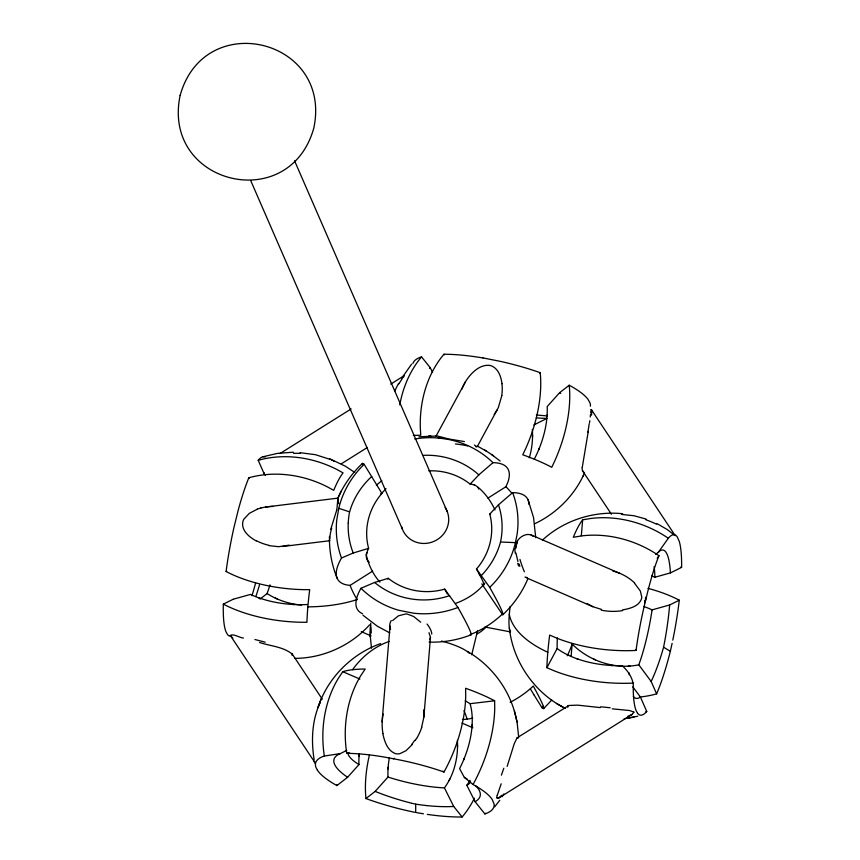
<?xml version="1.0" encoding="UTF-8"?>
<svg xmlns="http://www.w3.org/2000/svg" width="860" height="860" viewBox="0 0 860 860"><rect width="100%" height="100%" fill="white"/><g stroke="black" fill="none" stroke-linecap="round" stroke-linejoin="round"><path stroke-width="1.29" d="M535.715 537.693L533.555 517.548L528.072 499.853M337.7 500.337L336.916 509.142A8.654 1.387 -74.7 0 1 336.668 510.292M370.456 627.488L370.348 636.851L371.477 648.203M370.563 625.36L370.348 636.851L370.724 623.199M532.523 437.063L532.544 435.235M457.52 747.232L457.541 745.287M633.293 683.066A101.469 50.116 4.8 0 1 554.238 670.843L546.895 667.693L557.151 648.558A66.177 32.68 4.8 0 0 622.188 665.651C627.671 670.692 632.304 677.11 633.261 684.592A91.343 17.63 -78.8 0 0 636.282 710.973L637.518 713.176M582.274 467.335L588.272 431.43M359.018 756.51L359.125 754.779M388.021 769.012L388.139 767.281M472.129 724.668L472.022 726.399M547.132 414.724L547.035 416.24M421.647 727.184L423.862 717.068L423.883 709.769M382.077 721.82L390.021 626.037M423.862 717.068L430.484 637.411L428.989 632.713M571.147 656.008L572.158 644.097A66.177 56.276 28.2 0 0 638.787 664.823L651.16 681.453L656.621 693.87A101.469 86.29 28.2 0 1 639.636 697.03M581.328 535.694L582.671 519.816L591.11 518.429A101.469 86.29 28.2 0 1 668.317 538.263L668.79 537.715A91.343 17.178 -79.8 0 1 677.121 536.704L679.185 541.177A91.343 17.178 -79.8 0 1 681.614 567.353L670.445 572.889L654.847 577.254A66.177 32.68 4.8 0 0 651.579 575.813M590.648 412.897L591.175 409.596M590.508 414.391L590.261 416.939M589.584 422.712L589.842 420.723M546.895 667.693A94.245 17.093 -79.2 0 1 549.658 635.078L557 638.217A101.469 50.116 4.8 0 0 636.045 650.439L636.314 648.505A91.343 17.63 -78.8 0 1 644.14 606.569L646.333 597.485A91.343 17.178 -79.8 0 1 658.438 557.033L658.964 555.721A101.469 86.29 28.2 0 0 581.758 535.887L573.319 537.274A94.245 17.093 -79.2 0 1 582.671 519.816M430.484 637.411L429.495 639.7M382.453 717.896L383.162 714.037M501.842 395.525L498.316 407.618L477.257 446.684M645.451 598.99L645.849 597.313L645.451 599.248M672.789 640.141L672.885 639.657A91.343 17.178 -79.8 0 0 679.282 600.194A101.469 50.116 4.8 0 0 648.01 588.38M672.111 643.345L670.349 651.267A91.343 17.63 -78.8 0 1 656.621 693.87M315.362 762.325L315.136 762.852L230.329 635.497C233.038 633.261 239.521 637.755 243.445 638.077M517.021 542.499L515.516 548.529A14.867 2.698 -79.2 0 1 517.247 541.177C520.149 536.21 527.846 531.985 532.942 536.145M366.704 553.442L366.919 552.625M482.858 584.37A66.177 3.311 57.7 0 0 476.472 569.019A63.016 59.899 -23.5 0 0 489.77 514.065L498.477 504.841L512.625 492.629L513.291 494.468A91.343 86.752 -21 0 1 516.978 535.038L515.097 544.079A91.343 87.204 -23.1 0 1 491.167 585.929L489.706 587.358A101.469 5.074 57.7 0 1 502.648 614.792L481.826 583.854M336.679 510.27L330.681 529.481M369.284 562.225A66.177 20.285 -33.3 0 1 368.617 548.357A63.016 59.899 -23.5 0 1 381.915 493.404L364.156 464.346A91.343 86.752 -21 0 0 338.786 508.325L336.765 519.881A91.343 87.204 -23.1 0 0 341.506 558.022A101.469 31.1 -33.3 0 0 346.15 584.811L350.074 585.402L372.531 571.18M471.721 654.783L477.526 630.832M645.043 600.635L644.548 602.742A14.996 14.254 -23.5 0 0 645.849 597.313M515.452 542.638L500.52 542.004A77.755 73.691 -16.1 0 0 498.488 504.841M497.349 795.059L501.176 783.804M348.236 523.127A77.97 75.056 -22.1 0 1 349.59 511.872L351.245 506.809A78.077 73.971 -16.1 0 1 371.724 476.515M507.153 766.411L514.269 743.642L517.096 737.826L568.804 705.49L577.587 705.146L600.387 707.597M320.414 702.093C311.954 719.798 311.019 740.46 314.147 759.627M318.361 706.35C328.23 677.422 351.912 653.75 380.69 643.581M317.824 707.705L321.328 698.6M539.317 448.221L538.575 450.027M464.303 758.273L463.615 759.961M534.909 523.643C555.872 513.71 573.405 496.51 583.349 475.505M583.091 476.107L584.542 472.914M527.696 579.199C521.966 592.583 513.474 604.741 502.842 614.696M337.797 498.402C343.495 485.233 351.912 473.269 362.393 463.454M341.388 490.856L337.926 498.133L265.708 507.024M487.964 498.101L505.927 486.728L507.755 482.492A101.469 31.1 -33.3 0 0 492.973 462.669L491.544 461.315A91.343 86.752 -21 0 0 449.135 439.589L440.621 438.245M449.801 779.106L448.974 780.697M435.816 436.547L465.486 381.775M398.836 383.861L402.2 378.679M497.123 409.994L494.21 414.456M502.175 796.683L503.874 793.887M401.749 378.11L411.542 364.221M415.176 740.546L416.487 738.45M655.675 554.334L658.351 552.26L668.317 538.263M657.18 558.204L658.964 555.721M470.054 780.385A66.177 52.965 83.2 0 1 466.829 785.223L475.085 801.703L484.889 813.936A91.343 24.026 13.1 0 0 494.091 804.057L492.232 799.499A91.343 24.026 13.1 0 0 474.301 785.223L473.032 784.513A101.469 55.191 -66.7 0 0 494.726 708.511L494.629 700.782A94.245 23.758 13.6 0 0 465.615 688.279L465.712 696.009A101.469 55.191 -66.7 0 1 444.018 772.011L442.212 771.388A91.343 24.026 13.1 0 0 394.944 759.058L385.753 757.327A91.343 23.704 14.3 0 0 348.289 753.382L346.752 753.371A101.469 81.216 83.2 0 1 360.63 675.874L365.188 669.037A94.245 23.758 13.6 0 0 342.774 671.682L338.216 678.529A101.469 81.216 83.2 0 0 324.338 756.026L323.489 756.316A91.343 23.704 14.3 0 0 315.996 767.496L317.362 770.119M499.778 800.241L494.683 806.82M412.219 744.599L405.985 750.726L399.846 753.683A9.761 9.61 81.8 0 1 395.783 753.693A9.245 9.095 77 0 1 395.191 753.521C387.29 750.404 384.431 741.202 382.818 733.601M403.05 377.583L403.888 376.594M551.733 700.051L543.692 708.543M392.644 620.544L398.384 615.835L405.716 613.943A8.589 4.945 16.9 0 1 407.393 614.104L413.714 616.523L420.701 622.199M317.415 770.205A91.343 23.704 14.3 0 0 336.905 785.578L347.59 777.279L358.986 764.551A66.177 35.991 -66.7 0 1 359.2 753.822M389.408 757.52A66.177 35.991 -66.7 0 0 387.989 777.053L375.154 791.404L365.962 798.553A91.343 23.704 14.3 0 0 415.702 812.474L415.692 804.186L413.026 803.552M369.628 624.79C350.805 645.677 323.005 658.287 294.862 658.362M380.797 494.296L386.011 488.652M484.814 583.177C477.3 592.658 466.873 599.334 455.563 603.408M501.853 795.253L498.52 798.166L497.08 797.886M428.796 470.861A63.016 59.899 -23.5 0 1 470.119 484.105L478.827 474.87L492.973 462.669M542.38 540.166C563.73 520.354 593.733 510.733 622.64 513.71M393.471 758.789L394.213 758.176M270.019 584.843A63.016 11.427 -79.2 0 1 267.062 593.593L260.01 599.087M590.39 406.178A91.289 23.027 13.6 0 0 589.949 402.792L587.939 399.233A91.289 23.027 13.6 0 0 569.212 385.248L559.774 392.579M539.639 373.132L540.198 372.692A91.289 23.027 13.6 0 0 500.219 361.34L483.008 357.921M498.52 798.166L632.154 714.391L633.906 712.188M279.876 453.628L351.149 408.93M390.752 384.097L404.329 375.583M341.291 463.83L367.435 447.437M632.154 714.391L629.402 715.713M233.21 599.237L223.331 604.129A91.332 16.673 -79.1 0 0 225.933 631.659L227.599 634.659A91.289 16.673 -79.1 0 0 231.017 636.088M346.72 750.404L340.302 753.607L324.338 756.026M263.816 473.054L258.204 460.293A101.469 86.29 28.2 0 1 337.045 469.571L343.075 472.892A95.374 17.297 -79.2 0 0 333.723 490.35L327.692 487.029A101.469 86.29 28.2 0 0 248.82 477.773A91.267 16.598 -79.1 0 0 238.026 510.926L233.931 527.588A91.267 16.598 -79.1 0 0 226.094 571.491L226.685 571.223M533.866 424.947L546.971 418.401A78.099 19.769 13.7 0 1 536.264 417.852M679.282 600.194L669.671 604.956L652.084 609.869A66.177 32.68 4.8 0 0 644.409 606.708L643.678 606.44M527.126 577.501L524.998 577.114M368.617 548.357L353.213 553.012L341.495 558.022M501.928 614.491A94.245 89.591 -23.5 0 1 470.151 634.605L470.85 634.906A101.469 5.074 57.7 0 0 457.939 607.472L444.706 589.132A63.016 59.899 -23.5 0 1 388.279 578.318L374.594 582.457L360.985 588.272A101.469 31.1 -33.3 0 0 362.587 613.728M257.248 509.217L249.368 513.323L244.003 518.988A10.911 9.417 -51.9 0 0 243.584 519.741A9.998 8.589 -52.1 0 0 242.832 521.784C241.069 530.588 249.4 537.188 256.237 540.94M457.939 607.472L456.015 608.181A91.343 87.204 -23.1 0 1 413.735 613.212L398.739 610.278A91.343 87.204 -23.1 0 1 360.985 588.272M470.914 634.906C457.638 640.034 443.362 642.603 429.118 642.097M627.779 716.305L628.606 716.014M233.501 599.162L250.464 594.421A66.177 32.691 4.8 0 0 307.342 604.505M289.304 545.143L278.64 546.702L268.9 545.616M262.977 456.767L277.533 453.37L293.335 452.209M260.859 508.056L263.267 507.475A48.504 47.225 -84.9 0 1 273.179 506.465M624.166 718.756L637.808 716.219M626.574 718.422L633.981 717.089M622.425 609.933C629.692 608.611 639.066 606.493 641.582 598.549A9.137 8.772 46.6 0 0 641.775 597.044L640.302 590.938L634.497 583.209M346.752 753.371L349.59 752.941M282.596 546.509L329.939 540.703M465.195 700.846A54.459 13.728 13.6 0 1 470.065 703.695L494.629 700.782M418.906 436.805L437.288 435.988L448.092 438.783A8.589 0.892 10.9 0 0 449.758 439.137L464.4 441.578M630.047 666.059L628.198 666.167M428.624 435.945L430.871 435.956M621.457 514.409L633.906 515.721L646.01 519.031M294.496 604.548L292.55 604.44M612.879 665.554L610.922 665.446M300.075 452.693L315.362 454.671L330.476 459.487M583.628 471.56L582.639 470.968M612.234 708.833L629.638 710.532L633.863 712.101M489.523 365.392C480.385 364.446 472.796 371.595 467.7 378.368A49.138 46.623 32.6 0 0 461.938 389.15M423.453 813.796L416.681 812.646M484.933 627.026L510.421 631.885M601.462 609.385L592.884 606.708L526.202 577.705M412.359 803.38L411.693 803.218M411.026 803.057L410.36 802.885A78.077 21.425 15.7 0 1 375.164 791.404M259.548 642.484C270.373 646.107 283.23 646.688 292.239 654.095M612.707 570.9L617.276 572.362A48.644 48.483 -67.6 0 1 634.68 583.005M338.786 508.325L349.59 511.872M474 484.836L474.677 485.094M578.199 659.179L576.512 658.588M259.827 598.173L258.14 597.582M329.52 458.681L345.376 466.206L354.761 472.441M342.774 671.682L359.888 679.067M461.874 723.024L472.871 727.775M531.061 534.899L619.512 573.255M595.464 659.899L593.69 659.093M277.092 598.893L275.308 598.087M361.297 631.616L371.079 635.97M592.884 606.708L587.036 603.526M389.752 632.853L377.411 626.263L362.974 615.233M331.455 459.95L332.39 460.401M657.04 523.633L667.253 529.534L674.863 535.479M477.042 445.931L486.405 451.124M333.282 460.863L334.11 461.325M509.324 627.993C513.087 661.985 534.759 693.246 565.407 708.479L561.3 706.157M556.452 703.394L561.042 705.995M670.349 651.267L663.597 647.236L662.125 652.278A78.077 16.921 -77.9 0 1 651.16 681.432M467.496 651.439C491.425 665.446 509.518 689.312 515.731 716.401M491.479 454.456L500.144 461.035M484.459 449.855L493.5 455.768M474.408 444.986L475.537 445.942M478.117 487.298C485.352 493.393 491.06 501.358 494.984 509.958M473.032 784.513L464.303 777.365L459.595 768.582A66.177 35.991 -66.7 0 0 470.065 703.695M444.018 772.011L442.997 771.162M232.834 638.174L230.329 635.497M379.894 582.112C372.896 574.265 368.338 564.439 366.102 554.205M430.215 367.682L421.54 356.868A91.332 23.123 13.6 0 0 412.886 363.597M457.38 740.331A66.177 52.965 83.2 0 1 444.426 787.867L453.704 806.454L462.142 816.989A101.469 81.216 83.2 0 0 474.419 798.177M413.327 435.483A95.374 24.037 13.6 0 1 420.766 435.246L420.336 428.377A101.577 81.302 83.2 0 1 443.954 354.212L444.469 354.858M489.706 587.358L476.472 569.019M645.849 711.714A101.469 86.29 28.2 0 0 646.752 711.467L640.41 697.041L632.853 686.904M265.418 475.311L263.934 473.344A78.12 14.33 -79.1 0 1 264.375 472.892M591.379 409.639L675.25 535.673M582.843 471.312L611.449 514.259M291.991 653.664L322.274 699.191M543.359 706.296A91.278 86.763 -23.4 0 1 541.94 707.672L534.167 695.17M530.384 688.903L534.06 695.009M479.289 574.158L479.805 575.114M475.935 446.437L476.246 447.071M432.569 372.423L430.355 367.983A78.12 19.845 13.5 0 0 429.484 368.349M248.82 477.773L249.153 478.525M294.571 160.809L447.286 511.721M250.722 180.6L402.351 529.05M635.798 649.859L636.045 650.439M390.558 629.477L389.999 627.37M337.163 578.296C331.756 565.063 329.154 550.722 329.455 536.425M519.311 565.633L518.774 564.096M591.508 409.876L591.916 411.252M338.216 498.553L338.474 499.402M517.957 561.591L515.914 552.991M329.595 538.79L329.745 539.338M514.398 710.844L517.096 722.088L518.688 737.278M515.86 716.961L517.096 722.088M371.068 632.96L370.499 627.316M501.993 383.689C501.079 376.938 498.606 369.133 491.931 366.07A9.621 7.966 -3 0 0 489.609 365.414M445.136 507.518A24.08 22.887 -23.5 0 1 434.117 541.306A24.08 22.887 -23.5 0 1 401.642 526.825M517.505 541.252A7.557 5.042 89.3 0 1 517.236 542.628M357.083 599.495A94.245 89.591 -23.5 0 1 350.074 585.402M376.347 485.223A94.245 89.591 -23.5 0 1 381.829 480.74M505.927 486.728A94.245 89.591 -23.5 0 1 512.023 493.425M470.119 484.105A66.177 20.285 -33.3 0 1 478.762 489.05M381.238 493.683A66.177 3.311 57.7 0 1 381.915 493.404M444.706 589.132A66.177 3.311 57.7 0 1 447.361 593.97M478.966 474.978A77.927 73.842 -16.1 0 0 434.999 455.639A78.077 73.971 -16.1 0 0 423.464 455.338M512.625 492.629A101.469 31.1 -33.3 0 1 528.986 504.411M510.141 702.297A95.374 90.655 -23.5 0 0 533.275 686.065L535.35 689.86A101.469 5.074 57.7 0 1 541.94 707.672M362.425 464.744A101.469 5.074 57.7 0 1 364.156 464.346M500.509 542.004A77.755 74.831 -22.1 0 1 481.374 575.523M449.619 595.636A77.755 74.841 -22.1 0 1 410.704 598.861L406.382 598.012A78.034 75.121 -22.2 0 1 374.605 582.457M414.703 438.987A91.343 86.752 -21 0 1 440.363 438.224M387.871 579.156A66.177 20.285 -33.3 0 1 388.279 578.318M489.77 514.065A66.177 20.285 -33.3 0 1 490.565 514.14M353.213 553.012A78.088 75.175 -22.1 0 1 348.236 523.127M486.663 626.488A34.4 32.702 -23.5 0 1 476.687 634.142M357.502 599.431A103.2 50.977 4.8 0 1 307.848 606.859M547.809 652.267A103.2 50.977 4.8 0 1 509.313 614.287M510.517 631.519A34.4 6.235 -79.2 0 1 510.184 606.515M572.158 644.097A54.459 9.879 -79.2 0 1 567.234 655.739M557.151 648.558A54.459 9.879 -79.2 0 1 557.398 637.873M223.331 604.129A101.63 50.203 4.8 0 0 300.108 622.242L306.934 622.296A95.374 17.297 -79.2 0 1 309.697 589.68L302.86 589.627A101.577 50.17 4.8 0 1 226.094 571.513M258.204 460.293A91.267 16.598 -79.1 0 1 265.084 457.079M654.084 566.675A63.016 11.427 -79.2 0 1 654.847 577.254M652.084 609.869A63.016 11.427 -79.2 0 1 638.787 664.823M629.165 674.756A77.755 16.824 -77.9 0 1 629.154 672.971M680.873 566.976A101.469 50.116 4.8 0 1 681.614 567.353M658.351 552.238A77.755 15.684 -81.3 0 1 666.274 552.733L666.962 553.98A78.034 15.738 -81.3 0 1 670.434 572.911M301.581 605.042A66.177 56.276 28.2 0 1 267.062 593.593M646.752 711.467A91.343 17.63 -78.8 0 1 637.561 713.23M640.41 697.019A78.077 16.921 -77.9 0 1 633.669 696.869A77.927 16.888 -77.9 0 1 633.336 696.503M669.661 604.881A78.034 15.738 -81.3 0 1 663.587 647.161M255.581 583.123A91.278 16.576 -79.2 0 1 251.958 595.754M259.473 584.961A78.131 14.287 -79.1 0 1 255.904 596.346M352.514 669.725A103.2 82.603 83.2 0 1 389.247 641.388M399.782 404.899A101.63 81.345 83.2 0 1 421.54 356.868M547.379 415.917A91.289 23.027 13.6 0 1 536.371 414.918M443.943 354.245A91.289 23.027 13.6 0 1 482.998 357.964M569.223 385.226A101.469 55.191 -66.7 0 1 554.7 461.067L551.776 467.292A95.374 24.037 13.6 0 0 522.762 454.789L525.697 448.565A101.469 55.191 -66.7 0 0 540.198 372.692M534.275 459.175A66.177 35.991 -66.7 0 0 547.175 406.576L559.559 392.74A78.099 19.769 13.7 0 1 560.709 393.428M470.527 781.428A63.016 15.888 13.6 0 1 466.829 785.223M444.426 787.867A63.016 15.888 13.6 0 1 387.989 777.053M358.986 764.551A63.016 15.888 13.6 0 1 347.924 752.661M340.323 753.618A77.755 21.339 15.6 0 0 334.088 762.992A77.927 21.392 15.7 0 0 335.615 766.249A78.077 21.425 15.7 0 0 347.633 777.289M485.448 813.259A101.469 81.216 83.2 0 1 484.889 813.936M472.677 718.014A54.459 13.728 13.6 0 1 462.454 719.476M365.962 798.553A101.469 55.191 -66.7 0 1 369.402 755.101M462.142 816.989A91.343 24.026 13.1 0 1 427.323 814.388M336.905 785.578A101.469 55.191 -66.7 0 1 336.83 784.782M464.346 777.365A77.755 22.188 12.2 0 1 467.206 779.106M475.935 785.954A77.755 22.188 12.2 0 1 479.482 790.856L479.998 792.243A78.034 22.263 12.2 0 1 475.075 801.703M532.329 429.377A66.177 52.965 83.2 0 1 529.287 457.832M463.991 710.661A68.8 55.072 83.2 0 1 467.109 719.132M426.882 805.583A78.034 22.263 12.2 0 1 415.745 804.164M453.714 806.454A78.088 22.295 12.2 0 1 426.818 805.605M441.481 641.076A34.4 8.675 13.6 0 1 469.366 653.299M427.054 624.059A51.041 15.802 29.1 0 1 431.752 634.046M390.128 627.359A53.417 19.103 -5.2 0 1 391.289 620.533M382.979 733.58A50.063 48.44 50.1 0 1 382.56 717.907M421.798 727.227A50.46 44.322 -56.5 0 1 416.616 738.536M414.746 740.266A45.634 40.355 -56.9 0 1 411.832 744.276M292.185 654.084A16.082 4.311 10.4 0 1 292.131 655.492M265.213 642.183A51.933 2.3 13.9 0 1 254.936 639.507M314.932 763.035A10.309 1.064 84.5 0 1 314.179 761.143M567.837 707.286A15.878 3.752 17.3 0 1 568.095 705.78M610.17 707.758A54.062 3.268 6.3 0 1 600.764 706.769M496.972 798.048A10.632 2.58 -60.1 0 1 497.155 795.274M503.82 768.238A48.558 1.752 -70.7 0 1 501.38 775.172M517.086 737.912A16.007 2.548 -82.2 0 1 518.096 738.288M455.402 443.954A51.041 9.03 -1.3 0 1 467.646 445.931M437.762 437.568A53.417 6.364 31.3 0 1 440.621 438.277M501.939 383.71A49.321 41.936 -44.4 0 1 501.778 395.535M293.539 453.349A52.589 28.649 13.7 0 1 300.312 453.37M394.847 391.02A48.816 22.683 -80.7 0 1 398.664 383.388M645.86 519.752A54.051 28.96 22.3 0 1 656.621 524.235M591.271 409.596A10.578 0.892 84.7 0 1 591.486 409.629M582.596 471.097A16.211 3.139 -75 0 1 582.166 467.582M589.186 423.722A49.471 5.536 -77.6 0 1 587.875 432.214M591.745 411.596A44.677 4.601 -78.2 0 1 591.508 415.165M515.409 553.517A16.587 8.116 -85.1 0 1 514.861 548.788M518.591 565.891A50.815 11.653 84.7 0 1 517.72 563.397M519.87 566.299A52.944 5.289 76.6 0 1 519.107 564.171M524.417 571.814A51.912 7.095 79.2 0 1 519.945 559.398M622.586 610.621A50.331 43.269 0.9 0 1 601.247 610.159M645.193 600.592A19.49 3.58 -73.3 0 1 644.667 602.591M329.96 538.21A51.912 9.428 -60.8 0 1 331.713 528.148M337.496 498.456A50.084 1.709 83.5 0 1 338.722 503.788M269.019 545.315A48.203 40.108 -10.3 0 1 256.42 540.703M257.226 509.142A44.021 42.774 -81.4 0 1 260.838 508.002M180.138 95.417C161.433 184.427 289.454 215.602 313.814 128.032C332.53 39.033 204.508 7.858 180.138 95.417"/></g></svg>
